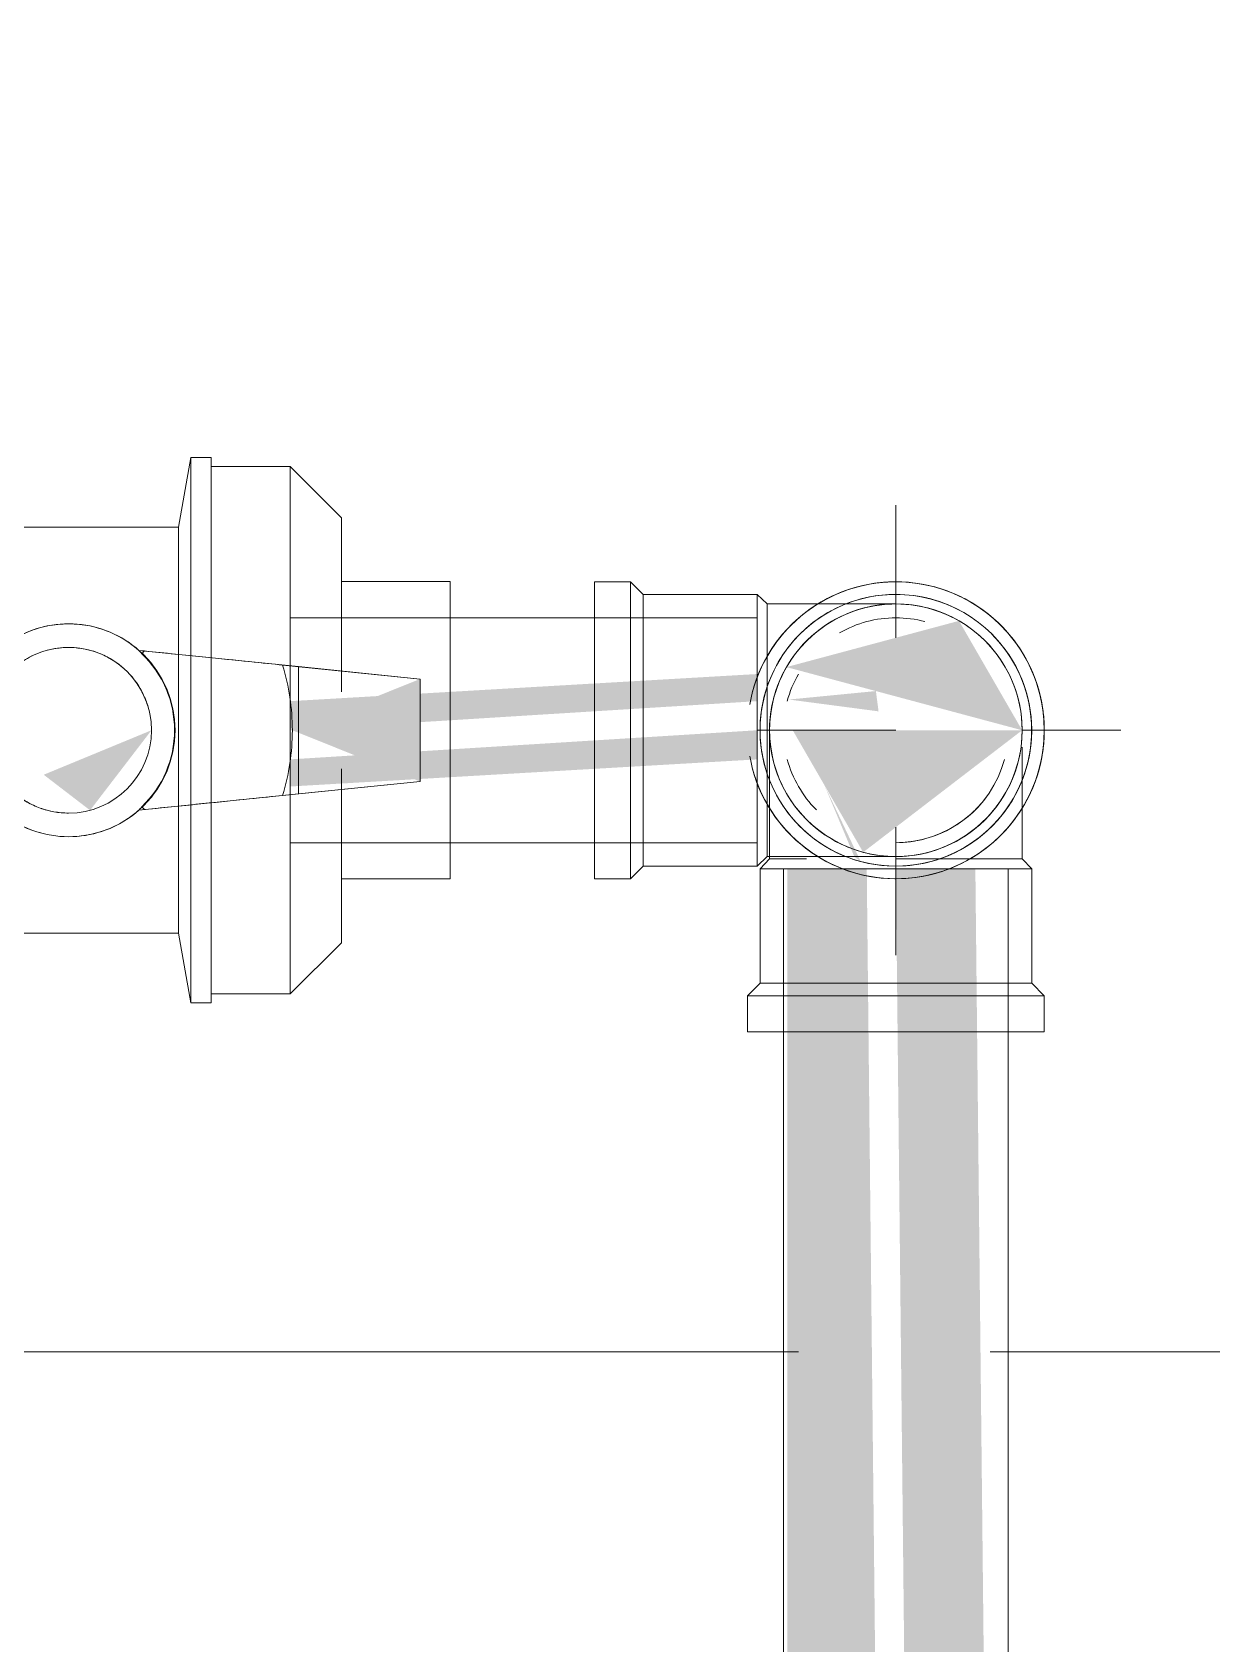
# Model space of a CAD drawing. Header units: metres. Extents: x -1 to 106, y -6 to 62.
# Drawn here: x 44.476 to 44.6071, y -0.0324 to 0.1467 of the extents above; entities that cross this region are included whole.
import ezdxf

# ---------------------------------------------------------------- set-up
doc = ezdxf.new("R2010")
doc.units = ezdxf.units.M
for name, color, linetype, lineweight in [('ARQ-PAR', 7, 'Continuous', 5), ('P-PIPE', 7, 'Continuous', 5), ('P-PIPE-CNTR', 7, 'Continuous', 5)]:
    doc.layers.add(name, color=color, linetype=linetype, lineweight=lineweight)
doc.layers.add('ARQ_1100_BASE_TÉRREO_GARAGEM_dwg', color=7, linetype='Continuous', lineweight=5, true_color=0x767676)

# ---------------------------------------------------------------- blocks, each defined once
blk = doc.blocks.new('Joelho 45_90 - Agua Fria_Soldavel - MEP - Tigre - Standard-V8-TÉRREO 1_20')
at = {"layer": 'P-PIPE', "true_color": 0x0080ff}
h = blk.add_hatch(color=150, dxfattribs=at)
h.paths.add_polyline_path([(44.56838145071487, 0.05553445258126068), (44.58605527010798, 0.06909605118244096), (44.56055165811189, 0.06909605118245829)])
h.paths.add_polyline_path([(44.58605527010798, 0.06909605118244096), (44.57903527010807, 0.08125504785149412), (44.55985627343905, 0.07611605118248614), (44.57249367150703, 0.07272987057569733)])
at = {"layer": 'P-PIPE'}
for p, q in [((44.54251527010815, 0.0855960511824632), (44.53851527010811, 0.0855960511824632)), ((44.53851527010806, 0.08559605118245772), (44.53851527010806, 0.06909605118245783)), ((44.54391527010813, 0.08419605118244619), (44.54251527010815, 0.0855960511824632)), ((44.54251527010806, 0.08559605118245772), (44.54251527010806, 0.06909605118245783)), ((44.55661527010815, 0.08419605118246351), (44.54391527010813, 0.08419605118246351)), ((44.54391527010806, 0.08419605118245771), (44.54391527010806, 0.06909605118245818)), ((44.55771527010811, 0.08313605118246202), (44.55661527010815, 0.08419605118244619)), ((44.55661527010807, 0.08419605118245785), (44.55661527010807, 0.06909605118245829)), ((44.55661527010807, 0.06909605118245847), (44.55661527010807, 0.08419605118245829)), ((44.55771527010807, 0.06909605118245828), (44.55771527010807, 0.08313605118245855)), ((44.55771527010807, 0.08313605118245829), (44.55771527010807, 0.06909605118245825)), ((44.53851527010806, 0.05659605118245829), (44.53851527010806, 0.08159605118245829)), ((44.53851527010806, 0.07534605118245828), (44.53851527010806, 0.08159605118245829)), ((44.55661527010807, 0.08159605118245829), (44.55661527010807, 0.05659605118245829)), ((44.55661527010807, 0.08159605118245829), (44.55661527010807, 0.07534605118245835)), ((44.53851527010806, 0.06909605118245782), (44.53851527010806, 0.05259605118245832)), ((44.54251527010806, 0.06909605118245782), (44.54251527010806, 0.05259605118245832)), ((44.54391527010806, 0.06909605118245819), (44.54391527010806, 0.05399605118245834)), ((44.55661527010807, 0.06909605118245818), (44.55661527010807, 0.05399605118245821)), ((44.55661527010807, 0.05399605118245829), (44.55661527010807, 0.06909605118245829)), ((44.55771527010807, 0.0550560511824589), (44.55771527010807, 0.06909605118245833)), ((44.55771527010807, 0.06909605118245829), (44.55771527010807, 0.05505605118245829)), ((44.53851527010806, 0.05659605118245829), (44.53851527010806, 0.06284605118245833)), ((44.55661527010807, 0.06284605118245838), (44.55661527010807, 0.05659605118245829)), ((44.54251527010815, 0.05259605118245338), (44.54391527010813, 0.05399605118245306)), ((44.54391527010813, 0.05399605118245306), (44.55661527010815, 0.05399605118245306)), ((44.55661527010815, 0.05399605118245306), (44.55771527010811, 0.05505605118245455)), ((44.53851527010811, 0.05259605118245338), (44.54251527010815, 0.05259605118245338))]:
    blk.add_line(p, q, dxfattribs=at)
at = {"layer": 'P-PIPE', "flags": 128}
for points in [[(44.57200383163337, 0.08313605118246202), (44.57196953450824, 0.08313605118246202), (44.57191243360085, 0.08313605118246202), (44.57183262026037, 0.08313605118246202), (44.57173022217124, 0.08313605118246202), (44.57160540314853, 0.08313605118246202), (44.57145836287597, 0.08313605118246202), (44.57128933658671, 0.08313605118246202), (44.57109859468673, 0.08313605118246202), (44.57088644232238, 0.08313605118246202), (44.57065321889219, 0.08313605118246202), (44.57039929750389, 0.08313605118246202), (44.57012508437754, 0.08313605118246202), (44.56983101819564, 0.08313605118246202), (44.56951756940134, 0.08313605118246202), (44.56918523944585, 0.08313605118246202), (44.56883455998629, 0.08313605118246202), (44.56846609203483, 0.08313605118246202), (44.56808042506171, 0.08313605118246202), (44.56767817605181, 0.08313605118246202), (44.56725998851767, 0.08313605118246202), (44.56682653147019, 0.08313605118246202), (44.56637849834813, 0.08313605118246202), (44.56591660590897, 0.08313605118246202), (44.56544159308203, 0.08313605118246202), (44.56495421978659, 0.08313605118246202), (44.56445526571581, 0.08313605118246202), (44.56394552908988, 0.08313605118246202), (44.56342582537868, 0.08313605118246202), (44.56289698599716, 0.08313605118246202), (44.56235985697561, 0.08313605118246202), (44.56181529760588, 0.08313605118246202), (44.56126417906678, 0.08313605118246202), (44.56070738303038, 0.08313605118246202), (44.5601458002516, 0.08313605118246202), (44.5595803291431, 0.08313605118246202), (44.55901187433798, 0.08313605118246202), (44.55844134524271, 0.08313605118246202), (44.55786965458205, 0.08313605118246202), (44.55771527010811, 0.08313605118246202)], [(44.55771527010811, 0.05505605118245455), (44.55828711758698, 0.05505605118245455), (44.55885805023191, 0.05505605118245455), (44.55942715467237, 0.05505605118245455), (44.55999352046275, 0.05505605118245455), (44.5605562415385, 0.05505605118245455), (44.56111441766604, 0.05505605118245455), (44.56166715588259, 0.05505605118245455), (44.56221357192494, 0.05505605118245455), (44.56275279164398, 0.05505605118245455), (44.56328395240318, 0.05505605118245455), (44.56380620445859, 0.05505605118245455), (44.5643187123184, 0.05505605118245455), (44.56482065607928, 0.05505605118245455), (44.5653112327384, 0.05505605118245455), (44.56578965747771, 0.05505605118245455), (44.56625516491964, 0.05505605118245455), (44.56670701035159, 0.05505605118245455), (44.56714447091731, 0.05505605118245455), (44.56756684677322, 0.05505605118245455), (44.567973462208, 0.05505605118245455), (44.56836366672373, 0.05505605118245455), (44.56873683607638, 0.05505605118245455), (44.56909237327466, 0.05505605118245455), (44.56942970953484, 0.05505605118245455), (44.56974830519089, 0.05505605118245455), (44.57004765055771, 0.05505605118245455), (44.5703272667466, 0.05505605118245455), (44.57058670643126, 0.05505605118245455), (44.5708255545636, 0.05505605118245455), (44.57104342903745, 0.05505605118245455), (44.57123998130027, 0.05505605118245455), (44.57141489691028, 0.05505605118245455), (44.57156789603983, 0.05505605118245455), (44.57169873392295, 0.05505605118245455), (44.57180720124699, 0.05505605118245455), (44.57189312448727, 0.05505605118245455), (44.57195636618504, 0.05505605118245455), (44.57199682516698, 0.05505605118245455), (44.57201443670743, 0.05505605118245455)]]:
    blk.add_lwpolyline(points, dxfattribs=at)
at = {"layer": 'P-PIPE'}
for centre, radius, start, end in [((44.57201527010805, 0.06909605118245829), 0.01650000000000498, 1.445706673392889e-13, 165.0000000000004), ((44.57201527010805, 0.06909605118245771), 0.01650000000000073, 9.064580842171023e-13, 160.0000000000068), ((44.57201527010805, 0.0690960511824582), 0.01509999999984361, 60.00000000002333, 179.9999999999999), ((44.57201527010805, 0.06909605118245829), 0.01509999999999734, 60.00000000001248, 179.9999999999993), ((44.57201527010805, 0.06909605118245829), 0.01509999999999734, 60.00000000001248, 179.9999999999993), ((44.57201527010806, 0.0690960511824582), 0.01404000000000849, 1.151733515941527e-12, 180.0000000000004), ((44.57201527010806, 0.06909605118245829), 0.01404000000000138, 359.9999999999996, 179.9999999999998), ((44.57201527010806, 0.06909605118245829), 0.01250000000000297, 90, 119.9999999999998), ((44.57201527010806, 0.06909605118245829), 0.01249999999999574, 89.99999999999942, 104.9999999999991), ((44.57201527010806, 0.06909605118245829), 0.01250000000000284, 75.00000000000837, 89.99999999999997), ((44.57201527010805, 0.0690960511824582), 0.01509999999984375, 4.739237108191115e-13, 45.00000000000016), ((44.57201527010805, 0.06909605118245829), 0.01509999999999678, 359.9999999999996, 45.00000000000421), ((44.57201527010805, 0.06909605118245829), 0.01509999999999678, 359.9999999999996, 39.99999999999599), ((44.57201527010806, 0.06909605118245829), 0.01249999999999727, 149.9999999999951, 165.0000000000001), ((44.57201527010805, 0.06909605118245829), 0.01650000000000063, 194.9999999999955, 4.094964152384278e-14), ((44.57201527010805, 0.06909605118245833), 0.01650000000000868, 199.9999999999995, 359.9999999999993), ((44.57201527010805, 0.06909605118245764), 0.01510000000015641, 179.9999999999969, 1.272221872585407e-12), ((44.57201527010805, 0.06909605118245829), 0.01510000000000389, 180, 359.9999999999995), ((44.57201527010805, 0.06909605118245829), 0.01510000000000389, 180, 359.9999999999995), ((44.57201527010806, 0.06909605118245764), 0.0140399999999999, 179.9999999999985, 3.613110118142555e-12), ((44.57201527010806, 0.06909605118245829), 0.01404000000000849, 179.9999999999995, 359.9999999999989), ((44.57201527010806, 0.06909605118245829), 0.01249999999999809, 195.0000000000003, 224.9999999999996), ((44.57201527010806, 0.06909605118245829), 0.01249999999999727, 194.999999999999, 224.9999999999974), ((44.57201527010806, 0.06909605118245829), 0.01249999999999727, 269.9999999999996, 345.0000000000002), ((44.57201527010806, 0.06909605118245829), 0.01250000000000284, 269.9999999999997, 284.9999999999913)]:
    blk.add_arc(centre, radius, start, end, dxfattribs=at)
blk = doc.blocks.new('Joelho 45_90 - Agua Fria_Soldavel - MEP - Tigre - Standard-V9-TÉRREO 1_20')
at = {"layer": 'P-PIPE', "true_color": 0x0080ff}
blk.add_hatch(color=150, dxfattribs=at).paths.add_polyline_path([(44.5681071025271, 0.05451057120550094), (44.56407106957494, 0.06300025171566476), (44.56739621918076, 0.05505605118245453)])
at = {"layer": 'P-PIPE'}
for p, q in [((44.55797527010811, 0.05479605118231425), (44.55691527010828, 0.05369605118246176)), ((44.5620874909002, 0.05479605118231273), (44.55797527010806, 0.05479605118231273)), ((44.55797527010806, 0.05479605118245827), (44.5620874909002, 0.05479605118245827)), ((44.58605527010807, 0.05479605118260373), (44.57201527010806, 0.05479605118260372)), ((44.57201527010806, 0.05479605118245827), (44.58605527010807, 0.05479605118245827)), ((44.58711527010829, 0.05369605118244444), (44.58605527010815, 0.05479605118259145)), ((44.55691527010822, 0.05369605118246402), (44.57201527010806, 0.05369605118246402)), ((44.55691527010814, 0.05369605118246176), (44.55691527010814, 0.04099605118245599)), ((44.57201527010806, 0.05369605118245822), (44.55691527010806, 0.05369605118245822)), ((44.55951527010807, 0.05369605118245822), (44.58451527010806, 0.05369605118245822)), ((44.55951527010807, 0.05369605118245822), (44.55994119727945, 0.05369605118245822)), ((44.57201527010806, 0.05369605118245243), (44.58711527010821, 0.05369605118245244)), ((44.58711527010806, 0.05369605118245822), (44.57201527010806, 0.05369605118245822)), ((44.58408934293667, 0.05369605118245822), (44.58451527010806, 0.05369605118245822)), ((44.58711527010812, 0.04099605118243866), (44.58711527010812, 0.05369605118244444)), ((44.55691527010814, 0.04099605118245599), (44.55551527010812, 0.03959605118245631)), ((44.55551527010812, 0.03959605118245631), (44.55551527010812, 0.03559605118245721)), ((44.57201527010806, 0.03959605118245822), (44.55551527010807, 0.03959605118245822)), ((44.57201527010806, 0.04099605118245822), (44.55691527010806, 0.04099605118245822)), ((44.58711527010806, 0.04099605118245822), (44.57201527010806, 0.04099605118245822)), ((44.58851527010806, 0.03959605118245822), (44.57201527010806, 0.03959605118245822)), ((44.58851527010818, 0.03959605118243898), (44.58711527010812, 0.04099605118243866)), ((44.58851527010818, 0.03559605118243989), (44.58851527010818, 0.03959605118243898)), ((44.55551527010807, 0.03559605118245821), (44.57201527010806, 0.03559605118245821)), ((44.58451527010806, 0.03559605118245822), (44.55951527010807, 0.03559605118245822)), ((44.55994119727945, 0.03559605118245822), (44.55951527010807, 0.03559605118245822)), ((44.57201527010806, 0.03559605118245821), (44.58851527010806, 0.03559605118245821)), ((44.58451527010806, 0.03559605118245822), (44.58408934293667, 0.03559605118245822))]:
    blk.add_line(p, q, dxfattribs=at)
at = {"layer": 'P-PIPE', "flags": 128}
for points in [[(44.56145991767102, 0.07835381197692935), (44.56183857251732, 0.07876850827181742), (44.56223350790891, 0.07916773069868258), (44.56264409203336, 0.07955084058684077), (44.5630696680436, 0.07991722504221173), (44.56350955510886, 0.08026629792777287), (44.56396304950368, 0.08059750080139155), (44.56442942573376, 0.08091030380916439), (44.5649079376966, 0.08120420653296449), (44.56539781987516, 0.08147873879112197), (44.56589828856242, 0.08173346139062682), (44.56640854311527, 0.08196796682962375), (44.56692776723529, 0.0821818799494369), (44.56745513027465, 0.08237485853473803), (44.56798978856491, 0.08254659386092288), (44.56853088676696, 0.08269681118812384), (44.569077559239, 0.08282527020066344), (44.56962893142182, 0.08293176539149807), (44.57018412123745, 0.08301612639106318), (44.57074224050065, 0.08307821823977458), (44.57130239633967, 0.08311794160389152), (44.57186369262462, 0.08313523293448155), (44.57201527010813, 0.08313605118246199)], [(44.57201527010813, 0.08313605118246199), (44.57257672036013, 0.0831248206799857), (44.57313727241146, 0.08309114713895113), (44.57369602949847, 0.08303508442984957), (44.57425209772902, 0.08295672224103835), (44.5748045875125, 0.08285618593535203), (44.57535261498318, 0.08273363634938204), (44.57589530341397, 0.08258926953636073), (44.57643178461917, 0.08242331645233783), (44.57696120034333, 0.08223604258689682), (44.57748270363417, 0.08202774753825509), (44.57799546019765, 0.08179876453406498), (44.57849864973272, 0.08154945989827932), (44.57899146724346, 0.081280232465121)], [(44.55852205175427, 0.0729760844882935), (44.55868800483824, 0.07351256569350142), (44.5588752787037, 0.07404198141764232), (44.55908357375232, 0.07456348470847501), (44.55931255675651, 0.07507624127199), (44.55956186139233, 0.07557943080707345), (44.55983108882543, 0.07607224831780354)], [(44.55797527010811, 0.06909605118245826), (44.55798650061064, 0.06965750143444856), (44.55802017415164, 0.07021805348578691), (44.55807623686074, 0.07077681057279468), (44.55815459904952, 0.07133287880333168), (44.55825513535525, 0.07188536858683905), (44.55837768494121, 0.07243339605748665)], [(44.55797527010811, 0.05479605118247018), (44.55797527010811, 0.05536789866134213), (44.55797527010811, 0.05593883130622056), (44.55797527010811, 0.05650793574668055), (44.55797527010811, 0.05707430153704326), (44.55797527010811, 0.05763702261282368), (44.55797527010811, 0.05819519874036914), (44.55797527010811, 0.05874793695693392), (44.55797527010811, 0.05929435299926698), (44.55797527010811, 0.05983357271828686), (44.55797527010811, 0.06036473347747023), (44.55797527010811, 0.06088698553290987), (44.55797527010811, 0.06139949339270265), (44.55797527010811, 0.06190143715362341), (44.55797527010811, 0.06239201381272832), (44.55797527010811, 0.06287043855199909), (44.55797527010811, 0.06333594599394905), (44.55797527010811, 0.06378779142592148), (44.55797527010811, 0.06422525199164182), (44.55797527010811, 0.06464762784754666), (44.55797527010811, 0.06505424328232956), (44.55797527010811, 0.06544444779804111), (44.55797527010811, 0.06581761715071548), (44.55797527010811, 0.06617315434898181), (44.55797527010811, 0.06651049060917048), (44.55797527010811, 0.06682908626521585), (44.55797527010811, 0.06712843163203933), (44.55797527010811, 0.06740804782090504), (44.55797527010811, 0.06766748750558717), (44.55797527010811, 0.06790633563789406), (44.55797527010811, 0.06812421011178617), (44.55797527010811, 0.068320762374581), (44.55797527010811, 0.06849567798458633), (44.55797527010811, 0.068648677114157), (44.55797527010811, 0.06877951499727414), (44.55797527010811, 0.06888798232130061), (44.55797527010811, 0.06897390556159552), (44.55797527010811, 0.069037147259352), (44.55797527010811, 0.0690776062413066), (44.55797527010811, 0.06909521778175348)], [(44.58605527010815, 0.06720586545183223), (44.58605527010815, 0.06691179926993199), (44.58605527010815, 0.06659835047563464), (44.58605527010815, 0.06626602052019165), (44.58605527010815, 0.06591534106057542), (44.58605527010815, 0.06554687310916005), (44.58605527010815, 0.06516120613603316), (44.58605527010815, 0.06475895712610444), (44.58605527010815, 0.06434076959198141), (44.58605527010815, 0.06390731254448319), (44.58605527010815, 0.06345927942243865), (44.58605527010815, 0.06299738698327605), (44.58605527010815, 0.062522374156362), (44.58605527010815, 0.06203500086087442), (44.58605527010815, 0.06153604679011527), (44.58605527010815, 0.06102631016418622), (44.58605527010815, 0.06050660645295042), (44.58605527010815, 0.0599777670714462), (44.58605527010815, 0.05944063804991833), (44.58605527010815, 0.05889607868016473), (44.58605527010815, 0.05834496014107498), (44.58605527010815, 0.05778816410467706), (44.58605527010815, 0.0572265813259325), (44.58605527010815, 0.05666111021740602), (44.58605527010815, 0.05609265541227487), (44.58605527010815, 0.05552212631699457), (44.58605527010815, 0.05495043565637606), (44.58605527010815, 0.05479605118245285)]]:
    blk.add_lwpolyline(points, dxfattribs=at)
at = {"layer": 'P-PIPE'}
for centre, radius, start, end in [((44.57201527010806, 0.06909605118245826), 0.0165, 90.00000000000018, 170.0000000000013), ((44.57201527010806, 0.06909605118245826), 0.0165, 90.00000000000018, 165.0000000000041), ((44.57201527010806, 0.06909605118245826), 0.01509999999999677, 89.99999999999942, 269.9999999999991), ((44.57201527010806, 0.06909605118245825), 0.01510000000000002, 90.00000000000084, 270.0000000000005), ((44.57201527010806, 0.06909605118245825), 0.01509999999999999, 90.00000000000014, 269.9999999999998), ((44.57201527010806, 0.06909605118245825), 0.01650000000000076, 270.0000000000007, 90.0000000000011), ((44.57201527010806, 0.06909605118245825), 0.01650000000000076, 270.0000000000007, 90.0000000000011), ((44.57201527010806, 0.06909605118245826), 0.01510000000000089, 59.99999999999459, 90), ((44.57201527010806, 0.06909605118245825), 0.01509999999999678, 269.9999999999997, 90.00000000000011), ((44.57201527010806, 0.06909605118245825), 0.0151, 59.99999999998838, 90.00000000000006), ((44.57201527010806, 0.0690960511824582), 0.01404000000000796, 90, 104.9999999999808), ((44.57201527010806, 0.0690960511824582), 0.01404, 89.99999999999986, 104.9999999999874), ((44.57201527010806, 0.0690960511824582), 0.01403999999999607, 59.99999999997763, 74.99999999997888), ((44.57201527010806, 0.0690960511824582), 0.01403999999999812, 59.99999999998164, 74.9999999999811), ((44.57201527010806, 0.06909605118245822), 0.01249999999999727, 90, 104.999999999998), ((44.57201527010806, 0.06909605118245822), 0.01249999999999574, 89.99999999999761, 104.9999999999973), ((44.57201527010806, 0.06909605118245826), 0.01510000000000071, 270.0000000000007, 44.99999999998457), ((44.57201527010806, 0.06909605118245825), 0.01510000000000453, 269.9999999999996, 45.00000000000009), ((44.57201527010806, 0.0690960511824582), 0.01404000000000109, 165.000000000001, 194.9999999999992), ((44.57201527010806, 0.0690960511824582), 0.01404000000000109, 165.0000000000006, 194.9999999999986), ((44.57201527010806, 0.06909605118245826), 0.0164999999999968, 190.0000000000002, 269.9999999999996), ((44.57201527010806, 0.06909605118245826), 0.01649999999999811, 194.9999999999995, 269.9999999999996), ((44.57201527010806, 0.06909605118245822), 0.01249999999999809, 195.0000000000005, 224.9999999999996), ((44.57201527010806, 0.06909605118245822), 0.01249999999999727, 194.9999999999992, 224.9999999999976), ((44.57201527010806, 0.0690960511824582), 0.01403999999999423, 269.9999999999996, 345.0000000000003), ((44.57201527010806, 0.0690960511824582), 0.01404, 269.9999999999996, 345.0000000000005), ((44.57201527010806, 0.06909605118245822), 0.01249999999999727, 269.9999999999996, 284.9999999999976), ((44.57201527010806, 0.06909605118245822), 0.0125, 269.9999999999994, 284.9999999999909)]:
    blk.add_arc(centre, radius, start, end, dxfattribs=at)
blk = doc.blocks.new('Registro Esfera VS - Agua Fria - MEP - Tigre - Soldável - 25 mm-271304-TÉRREO 1_20')
at = {"layer": 'P-PIPE', "true_color": 0x0080ff}
for points in [[(-0.002383723405501678, 0.008896176860125343), (-0.009210000000099262, 0), (0.002768134035422827, 0.00494301760747826), (3.020337103271231e-05, 0.007043905697468654)], [(-0.03906332607866998, 0.005689999999992643), (-0.03906332607866998, -0.005689999999992643), (-0.02487006381127431, 0)], [(0.03906332607846207, 0.005689999999992643), (0.0248700638110664, 0), (0.03906332607846207, 0), (0.03906332607846207, 0.004959368053600884)]]:
    blk.add_hatch(color=150, dxfattribs=at).paths.add_polyline_path(points)
at = {"layer": 'P-PIPE'}
for p, q in [((-0.02464000000010529, 0.0293099999999994), (-0.0303300000000806, 0.02362000000000676)), ((-0.01584000000010729, 0.0293099999999994), (-0.02464000000010529, 0.0293099999999994)), ((-0.02463999999999955, 0.02931), (-0.02463999999999955, -3.698392923922007e-16)), ((-0.02463999999999955, 0.02931), (-0.02463999999999955, 0.007585986211954953)), ((-0.01358429738180257, 0.03030999999999917), (-0.01584000000010729, 0.03030999999999917)), ((-0.01583999999999996, 0.03031), (-0.01583999999999996, 0)), ((-0.01583999999999996, 0.02931), (-0.01583999999999996, -0.02931)), ((-0.01583999999999996, 0.02931), (-0.01583999999999996, -0.02931)), ((-0.01222163749089123, 0.02257000000000266), (-0.01358429738180257, 0.03030999999999917)), ((-0.0135842973816735, 0.03031), (-0.0135842973816735, 0)), ((-0.03032999999999977, 0.006113305845321444), (-0.03032999999999977, 0.02361999999999994)), ((0.01506999999989175, 0.02257000000000266), (-0.01222163749089123, 0.02257000000000266)), ((-0.01222163749075781, -7.880273381768952e-17), (-0.01222163749075781, 0.02257)), ((-0.01222163749075781, -1.444693502669362e-16), (-0.01222163749075781, 0.02257)), ((-0.0303300000000806, 0.01651999999999971), (-0.04243000000008652, 0.01651999999999971)), ((-0.04242999999999963, 0.01652), (-0.04242999999999963, -0.01652)), ((-0.04242999999999963, 0.01652), (-0.04242999999999963, 0.008260000000000014)), ((-0.03032999999999977, 0.01652), (-0.03032999999999977, 0.004275690625093394)), ((-0.03032999999999977, 0.01652), (-0.03032999999999977, 0.008259999999999955)), ((0.04056999999987729, 0.01606000000001541), (0.02371116311603928, 0.01606000000001541)), ((0.0237111631161552, 0.01606000000000005), (0.0237111631161552, -1.02799192081834e-16)), ((0.02371116311615522, 0.01606), (0.02371116311615522, 4.475921902058268e-17)), ((0.04057000000000018, 0.008029999999999914), (0.04057000000000018, 0.01606)), ((0.04057000000000018, -0.01606), (0.04057000000000018, 0.01606)), ((-0.04242999999999963, -0.0125), (-0.04242999999999963, 0.0125)), ((-0.04242999999999963, 0.006249999999999895), (-0.04242999999999963, 0.0125)), ((-0.02463999999999997, 0.0125), (-0.02463999999999997, -0.0125)), ((-0.02463999999999997, 0.0125), (-0.02463999999999997, 0.006250000000000011)), ((0.02406000000000002, 0.006249999999999895), (0.02406000000000002, 0.0125)), ((0.02406000000000002, -0.0125), (0.02406000000000002, 0.0125)), ((0.04057000000000018, 0.0125), (0.04057000000000018, -0.0125)), ((0.04057000000000018, 0.0125), (0.04057000000000018, 0.006249999999999975)), ((-0.02379018224824785, 0.007248951825305039), (-0.03906332607858733, 0.005689999999999879)), ((-0.02553860962731542, 0.007070487320269976), (-0.0078170303828916, 0.008879354480644945)), ((-0.007792476536117435, 0.00888186072720898), (-0.008426103140423934, 0.008817185545575234)), ((0.008426103140424229, 0.008817185545575227), (0.007792476536117428, 0.008881860727209005)), ((0.00781703038289159, 0.00887935448064496), (0.02325066275442549, 0.007304021358403492)), ((0.02325066275442548, 0.007304021358403492), (0.02325066275442548, -0.007304118892530863)), ((0.02325066275442548, 0.007304021358403495), (0.03906332607858731, 0.005689999999999879)), ((0.03906332607858735, 0.005689999999999879), (0.02379018224824784, 0.00724895182530506)), ((-0.03906332607858737, 0.005689999999999879), (-0.02553860962731542, 0.007070487320269976)), ((-0.03906332607858733, 0.005689999999999879), (-0.03906332607858733, -0.005689999999999877)), ((-0.02553860962731542, 0.007070487320269978), (-0.02553860962731542, -0.007070570742106638)), ((0.03906332607858735, -0.005689999999999877), (0.03906332607858735, 0.005689999999999879)), ((-0.01583999999999996, 9.793431210210342e-17), (-0.01583999999999996, -0.03031)), ((-0.0135842973816735, 9.793431210210342e-17), (-0.0135842973816735, -0.03031)), ((0.02371116311615523, 4.475921902058255e-17), (0.02371116311615523, -0.01605999999999995)), ((-0.02463999999999955, -5.520668587620755e-16), (-0.02463999999999955, -0.02931)), ((-0.01222163749075781, -0.02257), (-0.01222163749075781, -7.880273381768952e-17)), ((-0.01222163749075781, -0.02257), (-0.01222163749075781, -1.444693502669362e-16)), ((0.02371116311615522, -2.036316014042374e-16), (0.02371116311615522, -0.01606)), ((-0.03032999999999977, -0.00427569062509384), (-0.03032999999999977, -0.01652)), ((-0.04242999999999963, -0.0125), (-0.04242999999999963, -0.006250000000000072)), ((-0.03906332607858733, -0.005689999999999877), (-0.02379015262154512, -0.00724904905584393)), ((-0.02553860962731542, -0.007070570742106639), (-0.03906332607858737, -0.005689999999999877)), ((-0.03032999999999977, -0.02361999999999994), (-0.03032999999999977, -0.006113305845321551)), ((-0.007816782739577144, -0.008879572489835811), (-0.02553860962731542, -0.007070570742106637)), ((-0.02463999999999997, -0.00624999999999998), (-0.02463999999999997, -0.0125)), ((0.03906332607858731, -0.005689999999999877), (0.02325066275442548, -0.007304118892530864)), ((0.02379015262154507, -0.007249049055843951), (0.03906332607858735, -0.005689999999999876)), ((0.02406000000000002, -0.0125), (0.02406000000000002, -0.006250000000000072)), ((0.04057000000000018, -0.006249999999999993), (0.04057000000000018, -0.0125)), ((-0.04242999999999963, -0.00825999999999997), (-0.04242999999999963, -0.01652)), ((-0.03032999999999977, -0.008260000000000003), (-0.03032999999999977, -0.01652)), ((-0.02463999999999955, -0.007585986211954948), (-0.02463999999999955, -0.02931)), ((-0.008426265668576785, -0.008817357928619533), (-0.007792259091649485, -0.00888207580522439)), ((0.00779225909164949, -0.00888207580522441), (0.008426265668577097, -0.008817357928619521)), ((0.02325066275442548, -0.007304118892530862), (0.007816782739577121, -0.008879572489835827)), ((0.04057000000000018, -0.01606), (0.04057000000000018, -0.008030000000000068)), ((0.02371116311603928, -0.01606000000001541), (0.04056999999987729, -0.01606000000001541)), ((-0.04243000000008652, -0.01651999999999971), (-0.0303300000000806, -0.01651999999999971)), ((-0.01358429738180257, -0.03030999999999917), (-0.01222163749089123, -0.02257000000000266)), ((-0.01222163749089123, -0.02257000000000266), (0.01506999999989175, -0.02257000000000266)), ((-0.0303300000000806, -0.02362000000000676), (-0.02464000000010529, -0.0293099999999994)), ((-0.02464000000010529, -0.0293099999999994), (-0.01584000000010729, -0.0293099999999994)), ((-0.01584000000010729, -0.03030999999999917), (-0.01358429738180257, -0.03030999999999917))]:
    blk.add_line(p, q, dxfattribs=at)
at = {"layer": 'P-PIPE', "flags": 128}
for points in [[(0.01506999999989175, 0.02257000000000266), (0.0154295041142238, 0.02256280895888067), (0.01578843309866106, 0.0225412473396525), (0.01614621274341662, 0.02250534963631421), (0.01650227067732531, 0.02245517327755452), (0.01685603728372407, 0.02239079853480634), (0.01720694661144644, 0.02231232839393147), (0.01755443728048058, 0.02221988839041674), (0.01789795337983078, 0.02211362640854991), (0.0182369453570278, 0.02199371244485215), (0.01857087089724373, 0.02186033833607912), (0.01889919579086782, 0.02171371745234514), (0.01922139478801855, 0.02155408435578611), (0.0195369524391258, 0.02138169442529838), (0.01984536391919191, 0.02119682344801204), (0.02014613583569726, 0.02099976717803547), (0.02043878701775911, 0.02079084086338976), (0.02072284928585095, 0.02057037874156581), (0.02099786820090394, 0.0203387335049692), (0.02126340379143922, 0.02009627573654712), (0.02151903125706767, 0.01984339331703559), (0.02176434164842658, 0.01958049080431201), (0.02199894252119666, 0.01930798878636037), (0.02222245856402642, 0.01902632320821303), (0.02243453219890835, 0.0187359446747922), (0.02263482415331391, 0.01843731772973774), (0.0228230140028053, 0.0181309201125257), (0.02299880068381199, 0.0178172419939121), (0.02316190297504745, 0.0174967851920238), (0.02331205994773936, 0.01717006236935617), (0.02344903138273267, 0.01683759621275685), (0.02357259815495072, 0.01649991859708844), (0.02368256258389774, 0.01615756973458006), (0.02371116311603928, 0.01606000000001541)], [(0.007817030382757457, 0.008879354480634993), (0.007455698118566125, 0.009184849784465723), (0.007082438327809177, 0.009475651287952996), (0.006697848146563138, 0.009751293770777603), (0.006302542837130023, 0.01001133626369824), (0.005897154803546528, 0.01025536275426903), (0.005482332580307412, 0.01048298285210108), (0.005058739794476332, 0.01069383241363353), (0.004627054104094896, 0.01088757412450814), (0.004187966114172013, 0.01106389803937423), (0.003742178271882222, 0.01122252207752995), (0.003290403742636227, 0.0113631924743826), (0.002833365269310707, 0.01148568418728987), (0.002371794015988781, 0.01158980125562621), (0.00190642839818629, 0.01167537711434643), (0.001438012901643015, 0.01174227486028444), (0.0009672968911688259, 0.01179038747132554), (0.0004950334120743719, 0.01181963797756871), (2.197798508723281e-05, 0.01182997958442697), (-0.000451112601989189, 0.01182139574756179), (-0.0009234815051463557, 0.01179390019925304), (-0.001394373034868022, 0.01174753692651643), (-0.00186303386516438, 0.01168238010072582), (-0.002328714238759858, 0.01159853395886166), (-0.002790669166286171, 0.01149613263688807), (-0.003248159618475711, 0.01137533995508525), (-0.003700453708201985, 0.01123634915594366), (-0.004146827861327529, 0.01107938259513976), (-0.004586567974522769, 0.01090469138562785), (-0.00501897055742229, 0.01071255499614763), (-0.005443343858009667, 0.0105032808038528), (-0.005859008969636852, 0.01027720360287995), (-0.00626530091676741, 0.01003468506847662), (-0.006661569718993087, 0.00977611317861165), (-0.007047181430620913, 0.009501901593085131), (-0.00742151915541499, 0.009212488992009231), (-0.00778398403264664, 0.008908338373746438), (-0.00781703038300002, 0.008879354480634993)], [(-0.0078170303828916, 0.008879354480644953), (-0.009204998775837473, 0.007430807327392537), (-0.01032824358855694, 0.005768559991491155), (-0.01115446178706435, 0.003940416506020821), (-0.01165989242962754, 0.001998951857728048), (-0.01183, 1.057487430955462e-18)], [(0.01183, 3.278211035961931e-17), (0.01165989242962753, 0.001998951857728077), (0.01115446178706434, 0.003940416506020845), (0.01032824358855693, 0.005768559991491176), (0.009204998775837464, 0.00743080732739255), (0.00781703038289159, 0.008879354480644962)], [(-0.01183, -7.508160759783778e-17), (-0.01165988127951429, -0.001999016895284296), (-0.01115441782795741, -0.003940540942478061), (-0.01032814705794662, -0.005768732820076581), (-0.00920483298066854, -0.007431012703393578), (-0.007816782739577139, -0.008879572489835808)], [(0.007816782739577123, -0.008879572489835825), (0.009204832980668532, -0.00743101270339359), (0.01032814705794661, -0.005768732820076585), (0.01115441782795741, -0.00394054094247805), (0.0116598812795143, -0.001999016895284275), (0.01183, -4.335698466917393e-17)], [(-0.007816782739673272, -0.008879572489838712), (-0.007455441955518018, -0.009185057716196071), (-0.007082174054588723, -0.00947584880955319), (-0.006697576186025617, -0.009751480566258353), (-0.006302263624258831, -0.0100115120342402), (-0.005896868785106654, -0.0102555272186386), (-0.005482040213840537, -0.01048313574723952), (-0.005058441547677103, -0.01069397349491683), (-0.004626750454117883, -0.01088770316624946), (-0.004187657546800074, -0.01106401483511845), (-0.003741865280729508, -0.01122262644045218), (-0.003290086828420499, -0.01136328423749606), (-0.002833044939090996, -0.01148576320379243), (-0.002371470782160486, -0.01158986739916027), (-0.001906102777892102, -0.01167543027903357), (-0.00143768541576801, -0.01174231496108928), (-0.0009669680636474368, -0.01179041444412501), (-0.0004947037689201352, -0.01181965177918673), (-2.164805369975511e-05, -0.01182998019279039), (0.0004514422937944801, -0.01182138316168303), (0.00092381042990055, -0.01179387443928208), (0.001394700666384324, -0.01174749803365421), (0.001863359679335099, -0.01168232813720688), (0.002329037714284095, -0.01159846900779821), (0.002790989785744023, -0.01149605480220071), (0.003248476868917351, -0.01137524936129503), (0.003700767082083257, -0.0112362459479642), (0.004147136857341594, -0.01107926693808663), (0.004586872098362438, -0.01090456346455872), (0.005019269322438413, -0.01071241501566374), (0.005443636786354637, -0.01050312898794305), (0.005859295592645777, -0.01027704019436647), (0.006265580775893705, -0.01003451032880685), (0.006661842366501514, -0.009775927387321236), (0.007047446430453875, -0.009501705047416773), (0.007421776083504392, -0.009212282006375564), (0.00778423247802275, -0.008908121279279568), (0.007816782739465362, -0.008879572489838712)], [(0.02371116311603928, -0.01606000000001541), (0.02360507755845429, -0.01640357062411654), (0.02348533769747519, -0.01674262413760316), (0.02335213509136156, -0.0170766181270978), (0.02320568283585517, -0.01740501827349017), (0.02304621522334537, -0.01772729920662255), (0.02287398736797186, -0.01804294534573328), (0.02268927479756567, -0.01835145172430698), (0.02249237301287894, -0.01865232479803203), (0.02228359701465788, -0.01894508323406344), (0.02206328080004887, -0.01922925868143516), (0.02183177682802598, -0.01950439652004029), (0.02158945545550305, -0.01977005658800595), (0.02133670434496207, -0.02002581388588606), (0.02107392784429085, -0.02027125925659798), (0.02080154633986949, -0.0205060000399074), (0.02051999558394537, -0.0207296607005952), (0.02022972599771711, -0.02094188342935345), (0.01993120195057827, -0.02114232871507634), (0.01962490101732246, -0.02133067588806098), (0.01931131321403764, -0.02150662363302654), (0.01899094021442215, -0.02166989047106808), (0.01866429454686913, -0.0218202152101293), (0.018331898774814, -0.02195735736267734), (0.0179942846605185, -0.02208109753052781), (0.01765199231461283, -0.02219123775578037), (0.01730556933177713, -0.02228760183760496), (0.01695556991491849, -0.02237003561401257), (0.01660255398843274, -0.02243840720854096), (0.01624708630245678, -0.02249260724121455), (0.01588973552953212, -0.02253254900357038), (0.01553107335461536, -0.02255816859729975), (0.01517167356068785, -0.02256942503650557), (0.01506999999989175, -0.02257000000000266)]]:
    blk.add_lwpolyline(points, dxfattribs=at)
at = {"layer": 'P-PIPE'}
for centre, radius, start, end in [((-1.14652972644236e-18, 0), 0.01182999999999999, 1.97194390250738e-13, 180), ((0, 0), 0.009209999999999996, 89.99999999999977, 269.9999999999989), ((0, 0), 0.009209999999999996, 269.9999999999996, 89.9999999999998), ((0, 0), 0.02487006381114531, 163.0538377057055, 180.0000000000001), ((0, 0), 0.01177166329464608, 133.7392433847743, 180), ((0, 0), 0.0117716632946461, 1.851277714604921e-13, 46.26075661522464), ((0, 0), 0.02487006381114533, 1.85127771460492e-13, 16.94616229429428), ((-1.14652972644236e-18, 0), 0.01183, 180.0000000000007, 2.035554996136651e-13), ((0, 0), 0.0117716632946461, 180, 226.2607566152255), ((0, 0), 0.01177166329464608, 313.739243384775, 2.226388277024462e-13), ((0, 0), 0.02487006381114531, 343.0536035375549, 2.226388277024462e-13), ((0, 0), 0.02487006381114534, 180.0000000000008, 196.9463964624455)]:
    blk.add_arc(centre, radius, start, end, dxfattribs=at)
for centre, major_axis, ratio, start_param, end_param in [((-0.01705539164647099, -0.01254573374783193), (0, 0.02553234922999254), 0.6171235723047503, 5.681656148157422, 5.703618744680795), ((0.01705539164642437, -0.01254573374771752), (0, 0.02553234922985528), 0.6171235723047432, 0.579566562498756, 0.6015291590222576), ((-0.01705539418523146, 0.01254573983946872), (0, 0.02553235658042161), 0.6171235723047483, 3.721146892183933, 3.743121810437412), ((0.0170553941852701, 0.01254573983956232), (0, 0.02553235658053395), 0.6171235723047452, 2.540063496742221, 2.562038414995614)]:
    blk.add_ellipse(centre, major_axis=major_axis, ratio=ratio, start_param=start_param, end_param=end_param, dxfattribs=at)
for points, knots in [([(2.537969834293108e-17, 0.009209999999999862), (0.0005639590344482804, 0.009199355150039456), (0.00165880640414981, 0.009093592786804867), (0.003183808718541999, 0.008695107421269574), (0.004645712220499526, 0.00800232461139044), (0.00639269344098165, 0.006779574647611289), (0.007430341406084918, 0.005550352685889017), (0.007963626890314525, 0.00462652642398802)], [0, 0, 0, 0, 0.05555555555555555, 0.1111111111111111, 0.1666666666666667, 0.2222222222222222, 0.3333333333333333, 0.3333333333333333, 0.3333333333333333, 0.3333333333333333]), ([(0, -0.009210000000000128), (-0.0005640237930751544, -0.009199221437258242), (-0.001658803841410477, -0.009093392144537821), (-0.003183479346557104, -0.008695102669519622), (-0.004643736146081566, -0.008003753891810083), (-0.00638873095562487, -0.006783051910029332), (-0.007776171513241023, -0.005140540469387824), (-0.008683849592302883, -0.003190535028687735), (-0.008972465489650989, -0.00214869222781086), (-0.009066979790799016, -0.001616779970571846)], [0, 0, 0, 0, 0.05555555555555555, 0.1111111111111111, 0.1666666666666667, 0.2222222222222222, 0.3333333333333333, 0.3888888888888888, 0.4444444444444444, 0.4444444444444444, 0.4444444444444444, 0.4444444444444444]), ([(0.00906543382561548, -0.001613292365864382), (0.009018945045209874, -0.001877615016312207), (0.00881523302016462, -0.002795778447413886), (0.008214204206978382, -0.004323366156670331), (0.007098411048092775, -0.005977058267834822), (0.005666820103874089, -0.007350216600316158), (0.003349751077897345, -0.008766956657343236), (0.001410059482687883, -0.009183053593145413), (2.994837450948085e-20, -0.009210000000000128)], [0.5555555555555556, 0.5555555555555556, 0.5555555555555556, 0.5555555555555556, 0.5833333333333333, 0.6527777777777777, 0.7222222222222222, 0.7916666666666667, 0.8611111111111112, 1, 1, 1, 1])]:
    blk.add_open_spline(points, degree=3, knots=knots, dxfattribs=at)
for points in [[(-0.02379018224824784, 0.00724895182530504), (-0.0227891932155904, 0.007351124219993808), (-0.02031541179130862, 0.007603626658891114), (-0.0151043243851099, 0.00813552986847005), (-0.01079999965354427, 0.008574878503663995), (-0.008426103140423928, 0.008817185545575234)], [(-0.008138662294015825, 0.00850495342647349), (-0.00808264203413149, 0.008571816617310978), (-0.007968924147930757, 0.008701497691604382), (-0.007851851528865895, 0.008823088151134638), (-0.007792476536117436, 0.00888186072720898)], [(-0.007792476536117432, 0.00888186072720898), (-0.007800654985481615, 0.008881025941083342), (-0.007806790364061554, 0.008880399694140185), (-0.00781088267185725, 0.008879981986379511)], [(0.007792476536117428, 0.008881860727209005), (0.00785185152886592, 0.008823088151134636), (0.007968924147930845, 0.008701497691604321), (0.008082642034131634, 0.008571816617310851), (0.008138662294016, 0.008504953426473325)], [(0.007810882671857235, 0.008879981986379534), (0.007806790364061541, 0.008880399694140206), (0.007800654985481606, 0.008881025941083363), (0.007792476536117431, 0.008881860727209005)], [(0.00842610314042423, 0.008817185545575226), (0.01079999965354453, 0.008574878503663987), (0.01510432438511007, 0.008135529868470052), (0.02031541179130867, 0.007603626658891129), (0.0227891932155904, 0.007351124219993827), (0.02379018224824784, 0.007248951825305059)], [(-0.008426265668576786, -0.008817357928619532), (-0.01080013013297767, -0.008575039515728104), (-0.01510439785095605, -0.008135670150829014), (-0.02031541707859758, -0.007603741758233318), (-0.02278917243118642, -0.007351226722134873), (-0.02379015262154512, -0.007249049055843929)], [(-0.007792259091649485, -0.00888207580522439), (-0.00785167232766435, -0.008823272444910522), (-0.007968819430740268, -0.00870161535480484), (-0.008082607795908575, -0.008571857525743257), (-0.008138662294015829, -0.008504953426473488)], [(-0.007810642600345061, -0.008880199260578604), (-0.007806555325690451, -0.008880616479810035), (-0.007800427489458591, -0.008881241994691962), (-0.007792259091649487, -0.008882075805224387)], [(0.008138662294015997, -0.008504953426473326), (0.008082607795908718, -0.008571857525743128), (0.007968819430740355, -0.008701615354804779), (0.007851672327664384, -0.00882327244491052), (0.007792259091649489, -0.00888207580522441)], [(0.007792259091649489, -0.00888207580522441), (0.007800427489458582, -0.008881241994691985), (0.007806555325690427, -0.008880616479810059), (0.007810642600345031, -0.00888019926057863)], [(0.02379015262154507, -0.007249049055843951), (0.0227891724311864, -0.007351226722134891), (0.02031541707859767, -0.007603741758233325), (0.0151043978509562, -0.008135670150829015), (0.01080013013297793, -0.0085750395157281), (0.008426265668577099, -0.008817357928619521)]]:
    blk.add_open_spline(points, degree=3, dxfattribs=at)
blk = doc.blocks.new('ARQ_1100_BASE_TÉRREO_GARAGEM_dwg-3696053-TÉRREO 1_20')
at = {"layer": 'ARQ-PAR', "color": 253, "true_color": 0xaaaaaa, "flags": 128}
for points in [[(44.58249040288474, 1.732587406877428e-14), (47.83261709470126, 1.732587406877428e-14), (47.83261709470126, 0.2000000000000585), (44.08261709470125, 0.2000000000000758), (44.08261709470125, 2.540000000000202)], [(40.68261709470157, 0), (41.83261709470034, 1.732587406877428e-14), (44.56118995256081, 3.465174813754857e-14)]]:
    blk.add_lwpolyline(points, dxfattribs=at)

msp = doc.modelspace()

# ---------------------------------------------------------------- hatches: boundary and pattern name
at = {"layer": 'P-PIPE', "true_color": 0x0080ff}
for points in [[(44.50469297204852, 0.069096051182466), (44.55661527010815, 0.07233128924625516), (44.55661527010815, 0.07534605118246891), (44.50469297204852, 0.07233128924625516)], [(44.57009294886893, 0.07119753064088805), (44.56979605073223, 0.0734526958837983), (44.56012035549879, 0.07251044746548073)], [(44.50469297204852, 0.06284605118248042), (44.55661527010815, 0.06586081311869416), (44.55661527010815, 0.069096051182466), (44.50469297204852, 0.06586081311869416)], [(44.56118995256081, -0.2509039488175132), (44.57201527010812, -0.2509039488175132), (44.56878003204437, 0.05369605118246951), (44.55994119727955, 0.05369605118246951), (44.55994119727955, -0.2509039488175132)], [(44.58284058765543, -0.2509039488175305), (44.58408934293674, -0.2509039488175305), (44.58085410487298, 0.05369605118245218), (44.57201527010812, 0.05369605118246951), (44.57525050817195, -0.2509039488175132), (44.58085410487298, -0.2509039488175305)]]:
    msp.add_hatch(color=150, dxfattribs=at).paths.add_polyline_path(points)

# ---------------------------------------------------------------- linework, layer by layer
at = {"layer": 'P-PIPE'}
for p, q in [((44.55661527010815, 0.08159605118248915), (44.50469297204852, 0.08159605118248915)), ((44.50469297204842, 0.08159605118245829), (44.50469297204842, 0.05659605118245828)), ((44.55661527010807, 0.05659605118245828), (44.55661527010807, 0.08159605118245829)), ((44.50469297204852, 0.05659605118247751), (44.55661527010815, 0.05659605118247751)), ((44.55951527010815, 0.05369605118246951), (44.55951527010815, -0.2509039488175132)), ((44.58451527010806, 0.05369605118245822), (44.55951527010807, 0.05369605118245822)), ((44.58451527010813, -0.2509039488175305), (44.58451527010813, 0.05369605118245218))]:
    msp.add_line(p, q, dxfattribs=at)
msp.add_arc((44.57201527010806, 0.06909605118245829), 0.0125, 269.9999999999993, 323.4331391992028, dxfattribs=at)
at = {"layer": 'P-PIPE-CNTR'}
for p, q in [((44.57201527010806, 0.07937404452066756), (44.57201527010806, 0.09409605118245828)), ((44.55771527010807, 0.06909605118245771), (44.55661527010807, 0.06909605118245829)), ((44.55771527010807, 0.06909605118245829), (44.55661527010807, 0.06909605118245829)), ((44.55661527010807, 0.06909605118245891), (44.55771527010807, 0.06909605118245891)), ((44.57201527010806, 0.06909605118245829), (44.55771527010807, 0.06909605118245829)), ((44.58605527010788, 0.06909605118245819), (44.59701527010807, 0.06909605118245812)), ((44.57201527010806, 0.04409605118245828), (44.57201527010806, 0.05832278027120624)), ((44.57201527010806, 0.05479605118245822), (44.57201527010806, 0.05369605118245822)), ((44.57201527010806, 0.05479605118260372), (44.57201527010806, 0.05369605118245243))]:
    msp.add_line(p, q, dxfattribs=at)

# ---------------------------------------------------------------- block references
at = {"layer": 'ARQ_1100_BASE_TÉRREO_GARAGEM_dwg', "color": 253, "true_color": 0xaaaaaa}
msp.add_blockref('ARQ_1100_BASE_TÉRREO_GARAGEM_dwg-3696053-TÉRREO 1_20', (0, 0), dxfattribs=at)
at = {"layer": 'P-PIPE', "rotation": 180}
msp.add_blockref('Registro Esfera VS - Agua Fria - MEP - Tigre - Soldável - 25 mm-271304-TÉRREO 1_20', (44.48005297204842, 0.06909605118245828), dxfattribs=at)
at = {"layer": 'P-PIPE'}
for name in ['Joelho 45_90 - Agua Fria_Soldavel - MEP - Tigre - Standard-V8-TÉRREO 1_20', 'Joelho 45_90 - Agua Fria_Soldavel - MEP - Tigre - Standard-V9-TÉRREO 1_20']:
    msp.add_blockref(name, (0, 0), dxfattribs=at)

doc.saveas('drawing.dxf')
